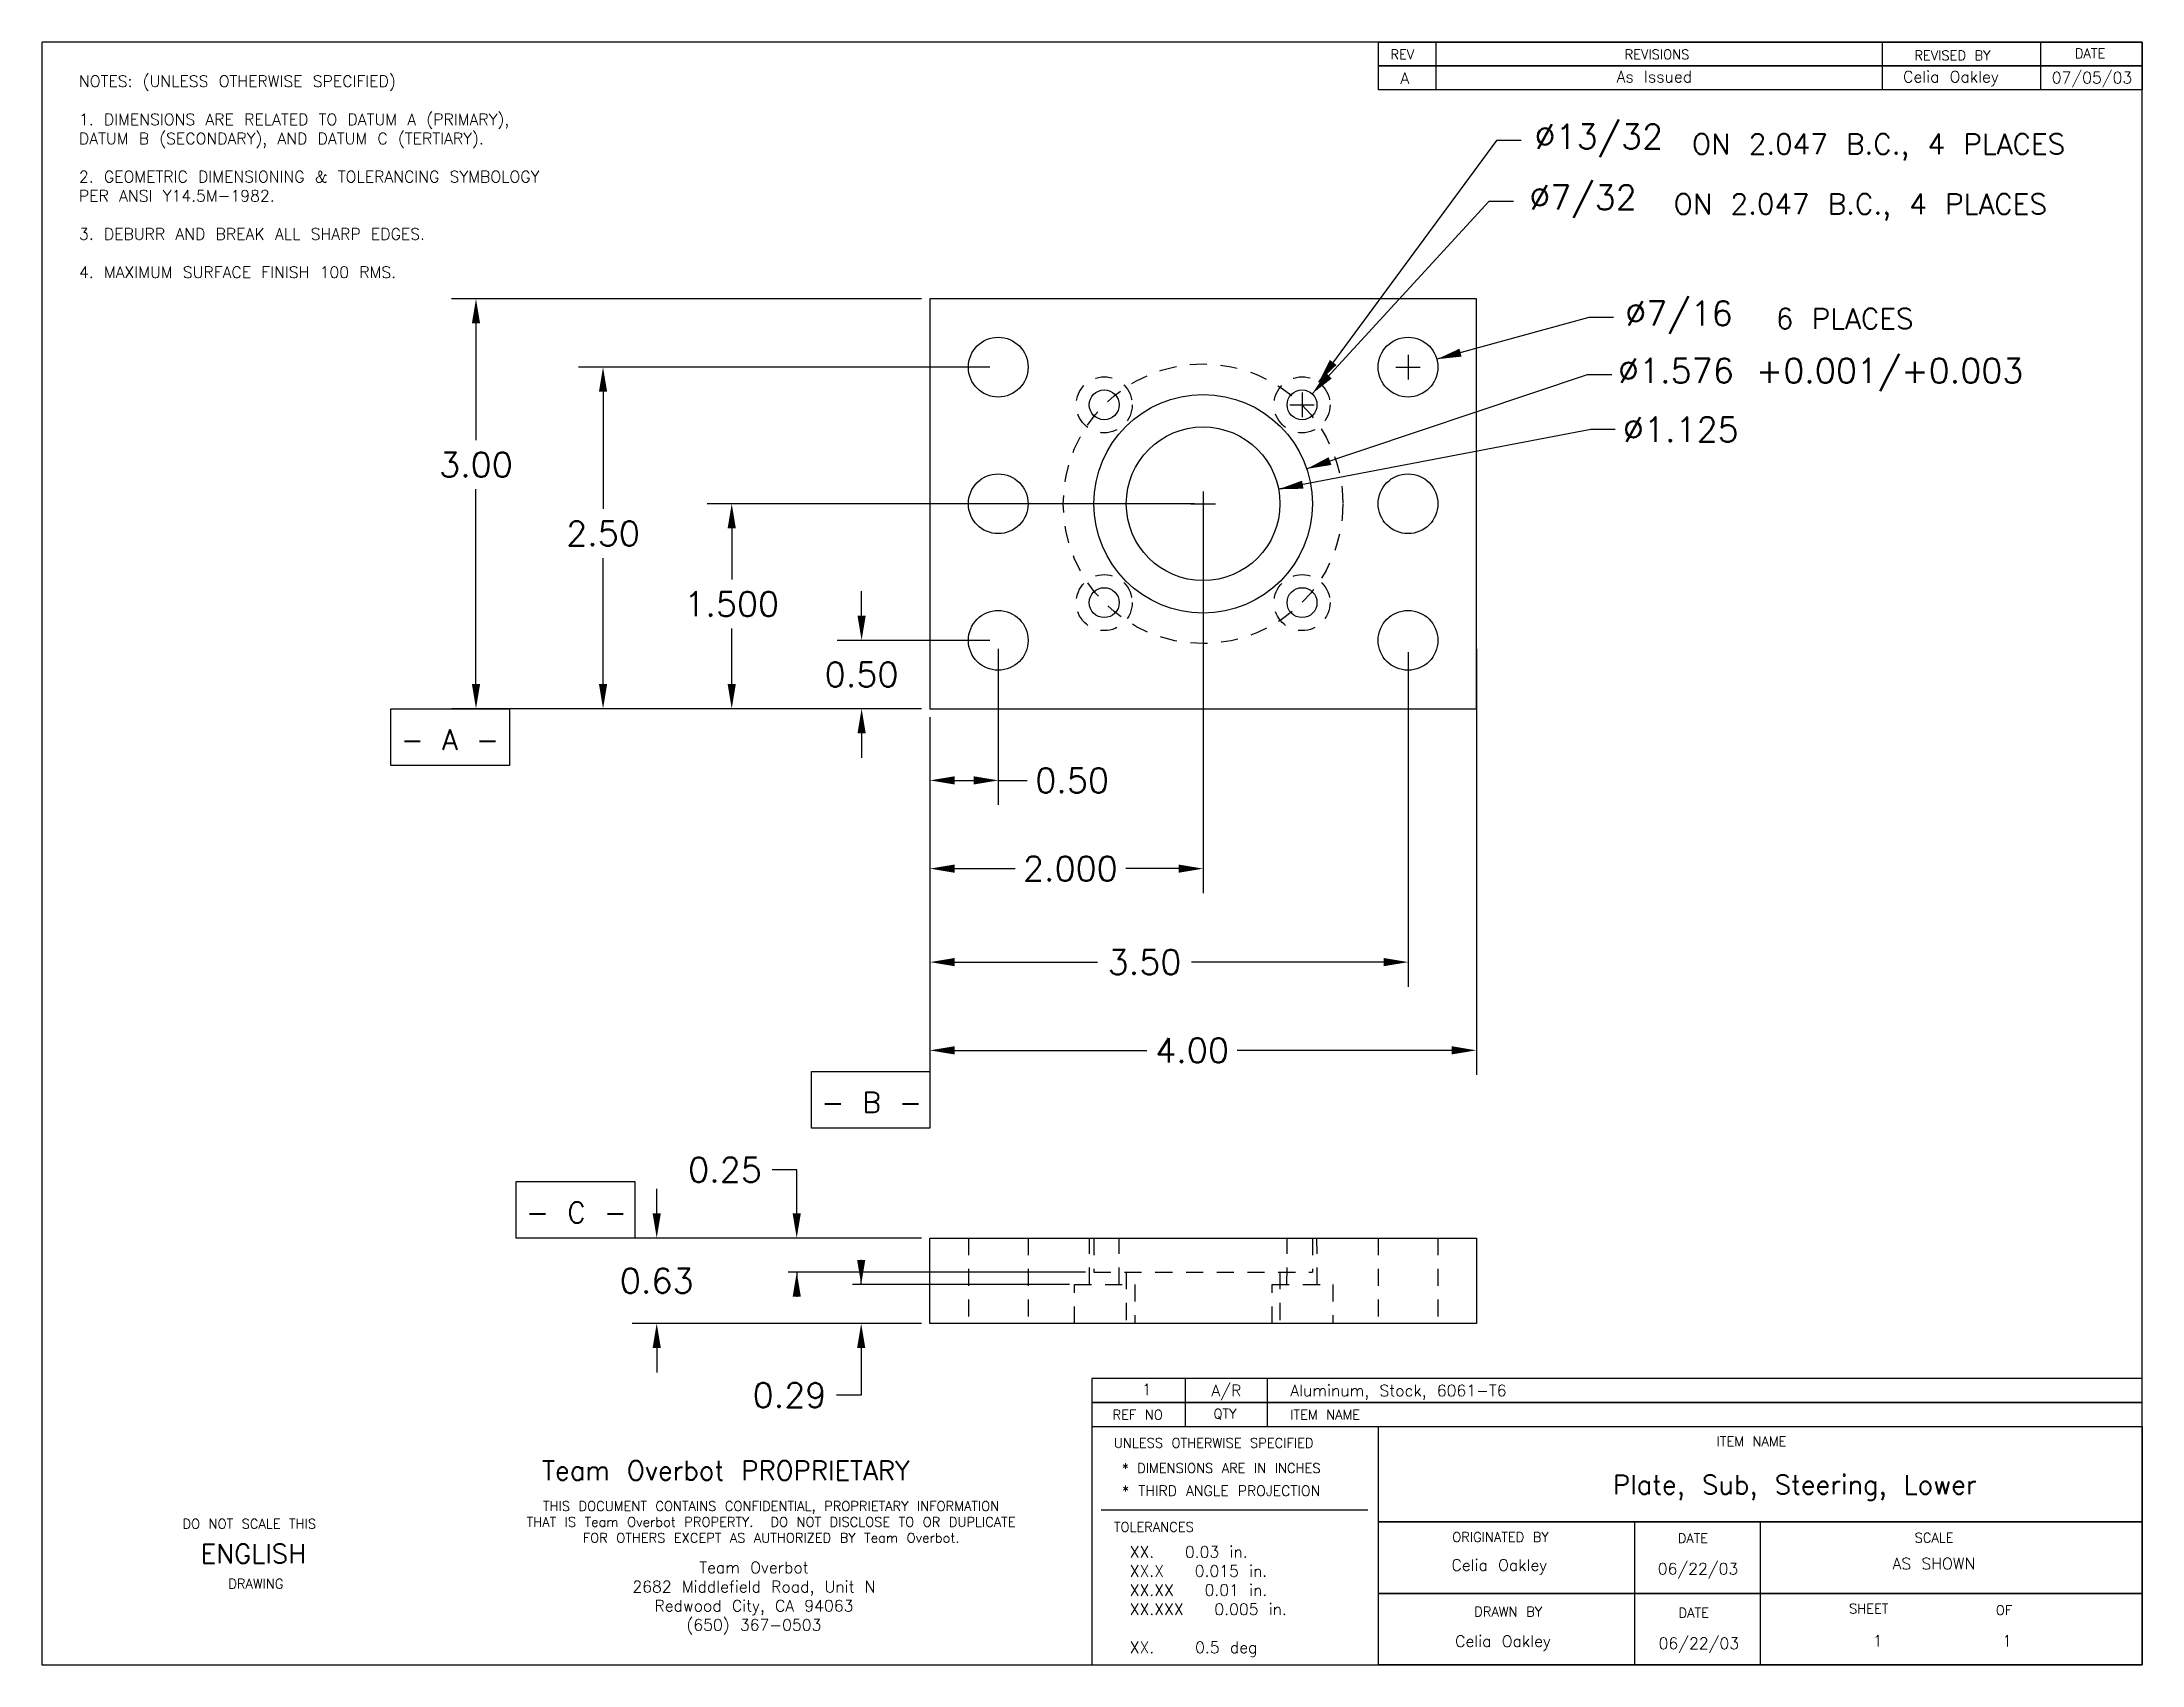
# Model space of a CAD drawing. Extents: x 0 to 15.4, y 0 to 11.9.
import ezdxf

# ---------------------------------------------------------------- set-up
doc = ezdxf.new("R2010")
doc.units = 0
doc.header["$MEASUREMENT"] = 0
doc.linetypes.add('HIDDEN2', pattern=[0.1875, 0.125, -0.0625])
doc.layers.get('0').update_dxf_attribs({"linetype": 'CONTINUOUS'})
doc.layers.get('DEFPOINTS').update_dxf_attribs({"linetype": 'CONTINUOUS'})
doc.layers.add('DIMENSIONS', color=1, linetype='CONTINUOUS')
doc.layers.add('TITLEBLOCK', color=5, linetype='CONTINUOUS')
doc.styles.get("Standard").update_dxf_attribs({"font": 'txt.shx'})
doc.dimstyles.get("Standard").update_dxf_attribs({"dimtxt": 0.18, "dimasz": 0.18, "dimexe": 0.18, "dimexo": 0.0625, "dimgap": 0.09, "dimtad": 0, "dimtih": 1, "dimtoh": 1, "dimdec": 4, "dimzin": 0, "dimtxsty": 'STANDARD', "dimcen": 0.09, "dimazin": 3, "dimtfac": 1, "dimtdec": 4, "dimtofl": 0, "dimtmove": 0, "dimatfit": 3, "dimtolj": 1, "dimtzin": 0})

# ---------------------------------------------------------------- blocks, each defined once
blk = doc.blocks.new('*D7')
at = {"color": 0, "linetype": 'BYBLOCK'}
for p, q in [((10.002, 7.413), (10.002, 4.965)), ((6.5, 6.938), (6.5, 4.965)), ((6.68, 5.145), (7.726, 5.145)), ((9.822, 5.145), (8.416, 5.145))]:
    blk.add_line(p, q, dxfattribs=at)
for points in [[(6.5, 5.145), (6.68, 5.115), (6.68, 5.175)], [(10.002, 5.145), (9.822, 5.115), (9.822, 5.175)]]:
    blk.add_solid(points, dxfattribs=at)
at = {"layer": 'DEFPOINTS', "color": 0, "linetype": 'BYBLOCK'}
for p in [(10.002, 7.475), (6.5, 7)]:
    blk.add_point(p, dxfattribs=at)
at = {"color": 0, "linetype": 'BYBLOCK', "insert": (8.071, 5.145), "char_height": 0.18, "attachment_point": 5}
blk.add_mtext('\\A1;3.50', dxfattribs=at)
blk = doc.blocks.new('*D9')
at = {"color": 0, "linetype": 'BYBLOCK'}
for p, q in [((7, 7.437), (7, 6.295)), ((6.5, 6.938), (6.5, 6.295)), ((6.68, 6.475), (6.82, 6.475)), ((7, 6.475), (7.211, 6.475))]:
    blk.add_line(p, q, dxfattribs=at)
for points in [[(6.5, 6.475), (6.68, 6.445), (6.68, 6.505)], [(7, 6.475), (6.82, 6.445), (6.82, 6.505)]]:
    blk.add_solid(points, dxfattribs=at)
at = {"layer": 'DEFPOINTS', "color": 0, "linetype": 'BYBLOCK'}
for p in [(7, 7.5), (6.5, 7)]:
    blk.add_point(p, dxfattribs=at)
at = {"color": 0, "linetype": 'BYBLOCK', "insert": (7.541, 6.475), "char_height": 0.18, "attachment_point": 5}
blk.add_mtext('\\A1;0.50', dxfattribs=at)
blk = doc.blocks.new('*D6')
at = {"color": 0, "linetype": 'BYBLOCK'}
for p, q in [((8.5, 8.438), (8.5, 5.649)), ((6.5, 6.938), (6.5, 5.649)), ((6.68, 5.829), (7.123, 5.829)), ((8.32, 5.829), (7.933, 5.829))]:
    blk.add_line(p, q, dxfattribs=at)
for points in [[(6.5, 5.829), (6.68, 5.799), (6.68, 5.859)], [(8.5, 5.829), (8.32, 5.799), (8.32, 5.859)]]:
    blk.add_solid(points, dxfattribs=at)
at = {"layer": 'DEFPOINTS', "color": 0, "linetype": 'BYBLOCK'}
for p in [(8.5, 8.5), (6.5, 7)]:
    blk.add_point(p, dxfattribs=at)
at = {"color": 0, "linetype": 'BYBLOCK', "insert": (7.528, 5.829), "char_height": 0.18, "attachment_point": 5}
blk.add_mtext('\\A1;2.000', dxfattribs=at)
blk = doc.blocks.new('*D8')
at = {"color": 0, "linetype": 'BYBLOCK'}
for p, q in [((10.5, 7.438), (10.5, 4.319)), ((6.5, 6.938), (6.5, 4.319)), ((6.68, 4.499), (8.089, 4.499)), ((10.32, 4.499), (8.749, 4.499))]:
    blk.add_line(p, q, dxfattribs=at)
for points in [[(6.5, 4.499), (6.68, 4.469), (6.68, 4.529)], [(10.5, 4.499), (10.32, 4.469), (10.32, 4.529)]]:
    blk.add_solid(points, dxfattribs=at)
at = {"layer": 'DEFPOINTS', "color": 0, "linetype": 'BYBLOCK'}
for p in [(10.5, 7.5), (6.5, 7)]:
    blk.add_point(p, dxfattribs=at)
at = {"color": 0, "linetype": 'BYBLOCK', "insert": (8.419, 4.499), "char_height": 0.18, "attachment_point": 5}
blk.add_mtext('\\A1;4.00', dxfattribs=at)
blk = doc.blocks.new('*D2')
at = {"color": 0, "linetype": 'BYBLOCK'}
for p, q in [((5.525, 3.625), (5.345, 3.625)), ((5.525, 3.305), (5.525, 3.625)), ((6.438, 3.125), (5.462, 3.125)), ((7.638, 2.875), (5.462, 2.875)), ((5.525, 2.875), (5.525, 2.695))]:
    blk.add_line(p, q, dxfattribs=at)
for points in [[(5.525, 3.125), (5.495, 3.305), (5.555, 3.305)], [(5.525, 2.875), (5.495, 2.695), (5.555, 2.695)]]:
    blk.add_solid(points, dxfattribs=at)
at = {"layer": 'DEFPOINTS', "color": 0, "linetype": 'BYBLOCK'}
for p in [(6.5, 3.125), (7.7, 2.875)]:
    blk.add_point(p, dxfattribs=at)
at = {"color": 0, "linetype": 'BYBLOCK', "insert": (5, 3.625), "char_height": 0.18, "attachment_point": 5}
blk.add_mtext('\\A1;0.25', dxfattribs=at)
blk = doc.blocks.new('*D1')
at = {"color": 0, "linetype": 'BYBLOCK'}
for p, q in [((4.5, 3.305), (4.5, 3.485)), ((6.4375, 3.125), (4.32, 3.125)), ((6.4375, 2.5), (4.32, 2.5)), ((4.5, 2.32), (4.5, 2.14))]:
    blk.add_line(p, q, dxfattribs=at)
for points in [[(4.5, 3.125), (4.53, 3.305), (4.47, 3.305)], [(4.5, 2.5), (4.53, 2.32), (4.47, 2.32)]]:
    blk.add_solid(points, dxfattribs=at)
at = {"layer": 'DEFPOINTS', "color": 0, "linetype": 'BYBLOCK'}
for p in [(6.5, 3.125), (6.5, 2.5)]:
    blk.add_point(p, dxfattribs=at)
at = {"color": 0, "linetype": 'BYBLOCK', "insert": (4.5, 2.8125), "char_height": 0.18, "attachment_point": 5}
blk.add_mtext('\\A1;0.63', dxfattribs=at)
blk = doc.blocks.new('*D0')
at = {"color": 0, "linetype": 'BYBLOCK'}
for p, q in [((6, 7.68), (6, 7.86)), ((6.9375, 7.5), (5.82, 7.5)), ((6.4375, 7), (5.82, 7)), ((6, 6.82), (6, 6.64))]:
    blk.add_line(p, q, dxfattribs=at)
for points in [[(6, 7.5), (6.03, 7.68), (5.97, 7.68)], [(6, 7), (6.03, 6.82), (5.97, 6.82)]]:
    blk.add_solid(points, dxfattribs=at)
at = {"layer": 'DEFPOINTS', "color": 0, "linetype": 'BYBLOCK'}
for p in [(7, 7.5), (6.5, 7)]:
    blk.add_point(p, dxfattribs=at)
at = {"color": 0, "linetype": 'BYBLOCK', "insert": (6, 7.25), "char_height": 0.18, "attachment_point": 5}
blk.add_mtext('\\A1;0.50', dxfattribs=at)
blk = doc.blocks.new('*D11')
at = {"color": 0, "linetype": 'BYBLOCK'}
for p, q in [((6.938, 9.5), (3.927, 9.5)), ((4.107, 9.32), (4.107, 8.462)), ((4.107, 7.18), (4.107, 8.102)), ((6.438, 7), (3.927, 7))]:
    blk.add_line(p, q, dxfattribs=at)
for points in [[(4.107, 9.5), (4.137, 9.32), (4.077, 9.32)], [(4.107, 7), (4.137, 7.18), (4.077, 7.18)]]:
    blk.add_solid(points, dxfattribs=at)
at = {"layer": 'DEFPOINTS', "color": 0, "linetype": 'BYBLOCK'}
for p in [(7, 9.5), (6.5, 7)]:
    blk.add_point(p, dxfattribs=at)
at = {"color": 0, "linetype": 'BYBLOCK', "insert": (4.107, 8.282), "char_height": 0.18, "attachment_point": 5}
blk.add_mtext('\\A1;2.50', dxfattribs=at)
blk = doc.blocks.new('*D12')
at = {"color": 0, "linetype": 'BYBLOCK'}
for p, q in [((6.438, 10), (2.997, 10)), ((3.177, 9.82), (3.177, 8.966)), ((3.177, 7.18), (3.177, 8.606)), ((6.438, 7), (2.997, 7))]:
    blk.add_line(p, q, dxfattribs=at)
for points in [[(3.177, 10), (3.207, 9.82), (3.147, 9.82)], [(3.177, 7), (3.207, 7.18), (3.147, 7.18)]]:
    blk.add_solid(points, dxfattribs=at)
at = {"layer": 'DEFPOINTS', "color": 0, "linetype": 'BYBLOCK'}
for p in [(6.5, 10), (6.5, 7)]:
    blk.add_point(p, dxfattribs=at)
at = {"color": 0, "linetype": 'BYBLOCK', "insert": (3.177, 8.786), "char_height": 0.18, "attachment_point": 5}
blk.add_mtext('\\A1;3.00', dxfattribs=at)
blk = doc.blocks.new('*D10')
at = {"color": 0, "linetype": 'BYBLOCK'}
for p, q in [((8.438, 8.5), (4.869, 8.5)), ((5.049, 8.32), (5.049, 7.946)), ((5.049, 7.18), (5.049, 7.586)), ((6.438, 7), (4.869, 7))]:
    blk.add_line(p, q, dxfattribs=at)
for points in [[(5.049, 8.5), (5.079, 8.32), (5.019, 8.32)], [(5.049, 7), (5.079, 7.18), (5.019, 7.18)]]:
    blk.add_solid(points, dxfattribs=at)
at = {"layer": 'DEFPOINTS', "color": 0, "linetype": 'BYBLOCK'}
for p in [(8.5, 8.5), (6.5, 7)]:
    blk.add_point(p, dxfattribs=at)
at = {"color": 0, "linetype": 'BYBLOCK', "insert": (5.049, 7.766), "char_height": 0.18, "attachment_point": 5}
blk.add_mtext('\\A1;1.500', dxfattribs=at)
blk = doc.blocks.new('*D3')
at = {"color": 0, "linetype": 'BYBLOCK'}
for p, q in [((5.997, 2.785), (5.997, 2.965)), ((7.521, 2.785), (5.934, 2.785)), ((6.438, 2.5), (5.934, 2.5)), ((5.997, 2.32), (5.997, 1.975)), ((5.997, 1.975), (5.817, 1.975))]:
    blk.add_line(p, q, dxfattribs=at)
for points in [[(5.997, 2.785), (6.027, 2.965), (5.967, 2.965)], [(5.997, 2.5), (6.027, 2.32), (5.967, 2.32)]]:
    blk.add_solid(points, dxfattribs=at)
at = {"layer": 'DEFPOINTS', "color": 0, "linetype": 'BYBLOCK'}
for p in [(7.583, 2.785), (6.5, 2.5)]:
    blk.add_point(p, dxfattribs=at)
at = {"color": 0, "linetype": 'BYBLOCK', "insert": (5.472, 1.975), "char_height": 0.18, "attachment_point": 5}
blk.add_mtext('\\A1;0.29', dxfattribs=at)
blk = doc.blocks.new('*D4')
at = {"color": 0, "linetype": 'BYBLOCK'}
for p, q in [((10.647, 11.158), (9.345, 9.389)), ((10.827, 11.158), (10.647, 11.158)), ((9.134, 9.224), (9.314, 9.224)), ((9.224, 9.314), (9.224, 9.134))]:
    blk.add_line(p, q, dxfattribs=at)
blk.add_solid([(9.345, 9.389), (9.476, 9.516), (9.428, 9.552)], dxfattribs=at)
at = {"color": 0, "linetype": 'BYBLOCK', "insert": (11.397, 11.158), "char_height": 0.18, "attachment_point": 5}
blk.add_mtext('%%C13/32', dxfattribs=at)
blk = doc.blocks.new('*D5')
at = {"color": 0, "linetype": 'BYBLOCK'}
for p, q in [((10.591, 10.713), (9.298, 9.305)), ((10.771, 10.713), (10.591, 10.713)), ((9.134, 9.224), (9.314, 9.224)), ((9.224, 9.314), (9.224, 9.134))]:
    blk.add_line(p, q, dxfattribs=at)
blk.add_solid([(9.298, 9.305), (9.442, 9.417), (9.398, 9.458)], dxfattribs=at)
at = {"color": 0, "linetype": 'BYBLOCK', "insert": (11.281, 10.713), "char_height": 0.18, "attachment_point": 5}
blk.add_mtext('%%C7/32', dxfattribs=at)
blk = doc.blocks.new('*D13')
at = {"color": 0, "linetype": 'BYBLOCK'}
for p, q in [((11.323, 9.864), (10.211, 9.558)), ((11.503, 9.864), (11.323, 9.864)), ((10, 9.59), (10, 9.41)), ((9.91, 9.5), (10.09, 9.5))]:
    blk.add_line(p, q, dxfattribs=at)
blk.add_solid([(10.211, 9.558), (10.392, 9.577), (10.377, 9.635)], dxfattribs=at)
at = {"color": 0, "linetype": 'BYBLOCK', "insert": (11.983, 9.864), "char_height": 0.18, "attachment_point": 5}
blk.add_mtext('%%C7/16', dxfattribs=at)
blk = doc.blocks.new('*D14')
at = {"color": 0, "linetype": 'BYBLOCK'}
for p, q in [((11.311, 9.444), (9.258, 8.755)), ((11.491, 9.444), (11.311, 9.444)), ((8.41, 8.5), (8.59, 8.5)), ((8.5, 8.59), (8.5, 8.41))]:
    blk.add_line(p, q, dxfattribs=at)
blk.add_solid([(9.258, 8.755), (9.439, 8.784), (9.419, 8.841)], dxfattribs=at)
at = {"color": 0, "linetype": 'BYBLOCK', "insert": (13.021, 9.444), "char_height": 0.18, "attachment_point": 5}
blk.add_mtext('%%C1.576 +0.001/+0.003', dxfattribs=at)
blk = doc.blocks.new('*D15')
at = {"color": 0, "linetype": 'BYBLOCK'}
for p, q in [((11.337, 9.044), (9.052, 8.606)), ((11.517, 9.044), (11.337, 9.044)), ((8.41, 8.5), (8.59, 8.5)), ((8.5, 8.59), (8.5, 8.41))]:
    blk.add_line(p, q, dxfattribs=at)
blk.add_solid([(9.052, 8.606), (9.235, 8.61), (9.224, 8.669)], dxfattribs=at)
at = {"color": 0, "linetype": 'BYBLOCK', "insert": (11.997, 9.044), "char_height": 0.18, "attachment_point": 5}
blk.add_mtext('\\A1;∅1.125', dxfattribs=at)

msp = doc.modelspace()

# ---------------------------------------------------------------- linework, layer by layer
for p, q in [((10.5, 10), (6.5, 10)), ((6.5, 10), (6.5, 7)), ((10.5, 7), (10.5, 10)), ((6.5, 7), (10.5, 7)), ((6.5, 3.125), (10.5, 3.125)), ((6.5, 2.5), (6.5, 3.125)), ((10.5, 3.125), (10.5, 2.5)), ((10.5, 2.5), (6.5, 2.5))]:
    msp.add_line(p, q)
at = {"linetype": 'HIDDEN2'}
for p, q in [((6.7812, 3.125), (6.7812, 2.5)), ((7.2188, 3.125), (7.2188, 2.5)), ((7.66768, 2.785), (7.66725, 3.125)), ((7.70001, 3.125), (7.70001, 2.875)), ((7.8843, 2.785), (7.88523, 3.125)), ((9.11329, 2.78553), (9.11525, 3.125)), ((9.3, 3.125), (9.3, 2.875)), ((9.33564, 2.785), (9.33323, 3.125)), ((9.7812, 3.125), (9.7812, 2.5)), ((10.2188, 3.125), (10.2188, 2.5)), ((7.55804, 2.5), (7.55804, 2.785)), ((7.55804, 2.785), (8.00089, 2.785)), ((7.70001, 2.875), (9.30076, 2.875)), ((7.9375, 2.875), (7.9375, 2.5)), ((8.00089, 2.785), (8.00089, 2.5)), ((9.00604, 2.785), (9.44889, 2.785)), ((9.00604, 2.5), (9.00604, 2.785)), ((9.0625, 2.875), (9.0625, 2.5)), ((9.44889, 2.785), (9.44889, 2.5))]:
    msp.add_line(p, q, dxfattribs=at)
for centre, radius in [((7, 9.5), 0.21875), ((10, 9.5), 0.21875), ((7.776, 9.224), 0.1095), ((8.5, 8.5), 0.8), ((9.224, 9.224), 0.1095), ((8.5, 8.5), 0.5625), ((7, 8.5), 0.21875), ((10, 8.5), 0.21875), ((7.776, 7.776), 0.1095), ((9.224, 7.776), 0.1095), ((7, 7.5), 0.21875), ((10, 7.5), 0.21875)]:
    msp.add_circle(centre, radius)
for centre in [(7.776, 9.224), (9.224, 9.224), (7.776, 7.776), (9.224, 7.776)]:
    msp.add_circle(centre, 0.205, dxfattribs=at)
at = {"layer": 'DIMENSIONS'}
for points in [[(2.5548, 7), (3.42245, 7), (3.42245, 6.5839), (2.5548, 6.5839)], [(5.63288, 4.34542), (6.50052, 4.34542), (6.50052, 3.92932), (5.63288, 3.92932)], [(3.47151, 3.53975), (4.33916, 3.53975), (4.33916, 3.12365), (3.47151, 3.12365)]]:
    msp.add_lwpolyline(points, close=True, dxfattribs=at)
at = {"layer": 'DIMENSIONS', "linetype": 'HIDDEN2'}
msp.add_circle((8.5, 8.5), 1.0235, dxfattribs=at)
at = {"layer": 'TITLEBLOCK'}
for p, q in [((15.37297, 11.87911), (0, 11.87911)), ((0, 11.87911), (0, 0)), ((9.7828, 11.87911), (15.37297, 11.87911)), ((9.7828, 11.70442), (9.7828, 11.87911)), ((10.2038, 11.87979), (10.2038, 11.53241)), ((13.47058, 11.8724), (13.47058, 11.53241)), ((14.63095, 11.8724), (14.63095, 11.53241)), ((15.37297, 0), (15.37297, 11.87911)), ((15.37297, 11.87911), (15.37297, 11.70442)), ((9.7828, 11.70442), (15.37297, 11.70442)), ((9.7828, 11.52973), (9.7828, 11.70442)), ((15.37297, 11.70442), (9.7828, 11.70442)), ((15.37297, 11.70442), (15.37297, 11.52973)), ((15.37297, 11.52973), (9.7828, 11.52973)), ((8.36913, 2.09631), (8.36913, 1.74543)), ((8.96779, 2.09631), (8.96779, 1.74543)), ((7.68648, 1.74693), (7.68648, 1.22285)), ((9.7828, 1.22285), (9.7828, 1.74693)), ((7.68648, 1.22285), (7.68648, 0)), ((7.75476, 1.13632), (9.70642, 1.13632)), ((11.65808, 1.04888), (11.65808, 0.52412)), ((12.57788, 1.04816), (12.57788, 0.52408)), ((12.57788, 0.78679), (12.57788, 0.26204)), ((11.65759, 0.52408), (11.65759, 0)), ((12.57788, 0.52408), (12.57788, 0)), ((0, 0), (15.37297, 0))]:
    msp.add_line(p, q, dxfattribs=at)
for points in [[(7.68648, 1.92162), (15.37297, 1.92162), (15.37297, 2.09631), (7.68648, 2.09631)], [(7.68648, 1.74693), (15.37297, 1.74693), (15.37297, 1.92162), (7.68648, 1.92162)], [(9.7828, 1.74693), (15.37297, 1.74693), (15.37297, 1.04816), (9.7828, 1.04816)], [(9.7828, 1.04816), (15.37297, 1.04816), (15.37297, 0.52408), (9.7828, 0.52408)], [(9.7828, 1.04816), (15.37297, 1.04816), (15.37297, 0.52408), (9.7828, 0.52408)], [(9.7828, 1.04816), (15.37297, 1.04816), (15.37297, 0.52408), (9.7828, 0.52408)], [(9.7828, 1.04816), (15.37297, 1.04816), (15.37297, 0.52408), (9.7828, 0.52408)], [(9.7828, 0.52408), (15.37297, 0.52408), (15.37297, 0), (9.7828, 0)]]:
    msp.add_lwpolyline(points, close=True, dxfattribs=at)

# ---------------------------------------------------------------- texts
at = {"layer": 'DIMENSIONS'}
for s, p in [(' ON 2.047 B.C., 4 PLACES', (11.94397, 11.05835)), ('ON 2.047 B.C., 4 PLACES', (11.94397, 10.61936)), ('6 PLACES', (12.69283, 9.78012)), ('- A -', (2.62711, 6.69752)), ('- B -', (5.70518, 4.04294)), ('- C -', (3.54382, 3.23727))]:
    msp.add_text(s, height=0.15, dxfattribs=at).set_placement(p)
at = {"layer": 'TITLEBLOCK'}
for s, height, p in [('REV', 0.069877, (9.87121, 11.75414)), ('REVISIONS', 0.069877, (11.5859, 11.75414)), ('REVISED BY', 0.069877, (13.70709, 11.74675)), ('DATE', 0.069877, (14.88225, 11.76153)), ('A', 0.08385, (9.9436, 11.5728)), ('As Issued', 0.083853, (11.52677, 11.58415)), ('Celia Oakley', 0.0838525, (13.62407, 11.58366)), ('07/05/03', 0.083853, (14.71225, 11.57676)), ('1', 0.08385, (8.05132, 1.97455)), ('A/R', 0.083853, (8.56129, 1.96716)), ('Aluminum, Stock, 6061-T6', 0.0838525, (9.13778, 1.96716)), ('REF NO', 0.069877, (7.83698, 1.79717)), ('QTY', 0.069877, (8.57607, 1.80456)), ('ITEM NAME', 0.069877, (9.13778, 1.79717)), ('UNLESS OTHERWISE SPECIFIED', 0.0698771, (7.84714, 1.59023)), ('ITEM NAME', 0.069877, (12.25859, 1.60177)), ('Team Overbot PROPRIETARY', 0.1397542, (3.65964, 1.35372)), ('* DIMENSIONS ARE IN INCHES', 0.0698771, (7.90664, 1.40629)), ('Plate, Sub, Steering, Lower', 0.1397542, (11.5, 1.25)), ('* THIRD ANGLE PROJECTION', 0.075, (7.90664, 1.23786)), ('DO NOT SCALE THIS', 0.0698771, (1.02847, 0.99895)), ('TOLERANCES', 0.069877, (7.84714, 0.97555)), ('ORIGINATED BY', 0.0698771, (10.32356, 0.90152)), ('DATE', 0.069877, (11.97462, 0.89298)), ('SCALE', 0.069877, (13.70839, 0.89663)), ('ENGLISH', 0.139754, (1.16058, 0.7449)), ('Celia Oakley', 0.0838525, (10.31848, 0.68946)), ('AS SHOWN', 0.083853, (13.54672, 0.70031)), ('DRAWING', 0.069877, (1.36383, 0.56013)), ('06/22/03', 0.083853, (11.82807, 0.66224)), ('DRAWN BY', 0.069877, (10.48472, 0.35597)), ('DATE', 0.069877, (11.98057, 0.34743)), ('SHEET', 0.069877, (13.22865, 0.37765)), ('OF', 0.069877, (14.30264, 0.36611)), ('Celia Oakley', 0.0838525, (10.34521, 0.13236)), ('06/22/03', 0.083853, (11.83402, 0.11669)), ('1', 0.08385, (13.40188, 0.13514)), ('1', 0.08385, (14.34884, 0.13514))]:
    msp.add_text(s, height=height, dxfattribs=at).set_placement(p)
for s, insert, char_height, width, attachment_point in [('NOTES: (UNLESS OTHERWISE SPECIFIED)\\P\\P1. DIMENSIONS ARE RELATED TO DATUM A (PRIMARY), DATUM B (SECONDARY), AND DATUM C (TERTIARY).\\P\\P2. GEOMETRIC DIMENSIONING & TOLERANCING SYMBOLOGY PER ANSI Y14.5M-1982.\\P\\P3. DEBURR AND BREAK ALL SHARP EDGES.\\P\\P4. MAXIMUM SURFACE FINISH 100 RMS.', (0.27059, 11.63454), 0.0838525, 3.8432418, 1), ('THIS DOCUMENT CONTAINS CONFIDENTIAL, PROPRIETARY INFORMATION\\PTHAT IS Team Overbot PROPERTY.  DO NOT DISCLOSE TO OR DUPLICATE\\PFOR OTHERS EXCEPT AS AUTHORIZED BY Team Overbot.', (5.33737, 1.19851), 0.0698771, 4.3757232, 2), ('XX.   0.03 in.\\PXX.X   0.015 in.\\PXX.XX   0.01 in.\\PXX.XXX   0.005 in.\\P\\PXX.    0.5 deg', (7.96263, 0.86978), 0.0838525, 1.6167621, 1), ('Team Overbot\\P2682 Middlefield Road, Unit N\\PRedwood City, CA 94063\\P(650) 367-0503', (5.21175, 0.75505), 0.0838525, 3.1042214, 2)]:
    msp.add_mtext(s, dxfattribs=dict(at, insert=insert, char_height=char_height, width=width, attachment_point=attachment_point))

# ---------------------------------------------------------------- dimensions: what is measured, and where the dimension line sits
at = {"layer": 'DIMENSIONS'}
for p1, p2, text, picture, middle in [((9.10252, 9.05887), (9.34548, 9.38913), '%%C13/32', '*D4', (11.39685, 11.15811)), ((9.14995, 9.14334), (9.29805, 9.30466), '%%C7/32', '*D5', (11.28124, 10.71322)), ((9.78907, 9.44205), (10.21093, 9.55795), '%%C7/16', '*D13', (11.98322, 9.86352)), ((7.74165, 8.24524), (9.25835, 8.75476), '%%C1.576 +0.001/+0.003', '*D14', (13.02131, 9.44442))]:
    dim = msp.add_diameter_dim_2p(p1=p1, p2=p2, text=text, dimstyle='STANDARD', dxfattribs=at)
    dim.commit()
    dim.dimension.update_dxf_attribs({"geometry": picture, "text_midpoint": middle})
for base, p1, p2, angle, override, picture, middle in [((3.17713, 10), (6.5, 7), (6.5, 10), 90, {"dimdec": 2}, '*D12', (3.17713, 8.78594)), ((4.10675, 9.5), (6.5, 7), (7, 9.5), 90, {"dimdec": 2}, '*D11', (4.10675, 8.2824)), ((5.04928, 8.5), (6.5, 7), (8.5, 8.5), 90, {"dimdec": 3}, '*D10', (5.04928, 7.76594)), ((10.00225, 5.14493), (6.5, 7), (10.00225, 7.47537), 180, {"dimdec": 2}, '*D7', (8.07055, 5.14493)), ((5.525, 2.875), (6.5, 3.125), (7.70001, 2.875), 270, {"dimdec": 2}, '*D2', (5, 3.625)), ((5.9967445375, 2.785), (6.5, 2.5), (7.5830374515, 2.785), 90, {"dimdec": 2}, '*D3', (5.4717445375, 1.975))]:
    dim = msp.add_linear_dim(base=base, p1=p1, p2=p2, angle=angle, dimstyle='STANDARD', override=override, dxfattribs=at)
    dim.commit()
    dim.dimension.update_dxf_attribs({"geometry": picture, "text_midpoint": middle, "dimtype": 160})
dim = msp.add_diameter_dim_2p(p1=(7.94757, 8.39404), p2=(9.05243, 8.60596), dimstyle='STANDARD', override={"dimdec": 3}, dxfattribs=at)
dim.commit()
dim.dimension.update_dxf_attribs({"geometry": '*D15', "text_midpoint": (11.99713, 9.04417)})
for base, p2, override, picture, middle in [((8.5, 5.82923), (8.5, 8.5), {"dimdec": 3}, '*D6', (7.52827, 5.82923)), ((10.5, 4.49936), (10.5, 7.5), {"dimdec": 2}, '*D8', (8.41916, 4.49936)), ((7.00026, 6.4748), (7.00026, 7.49981), {"dimdec": 2}, '*D9', (7.54118, 6.4748))]:
    dim = msp.add_linear_dim(base=base, p1=(6.5, 7), p2=p2, dimstyle='STANDARD', override=override, dxfattribs=at)
    dim.commit()
    dim.dimension.update_dxf_attribs({"geometry": picture, "text_midpoint": middle, "dimtype": 160})
for base, p1, p2, picture, middle in [((6, 7.5), (6.5, 7), (7, 7.5), '*D0', (6, 7.25)), ((4.5, 3.125), (6.5, 2.5), (6.5, 3.125), '*D1', (4.5, 2.8125))]:
    dim = msp.add_linear_dim(base=base, p1=p1, p2=p2, angle=90, dimstyle='STANDARD', override={"dimdec": 2}, dxfattribs=at)
    dim.commit()
    dim.dimension.update_dxf_attribs({"geometry": picture, "text_midpoint": middle})

doc.saveas('drawing.dxf')
